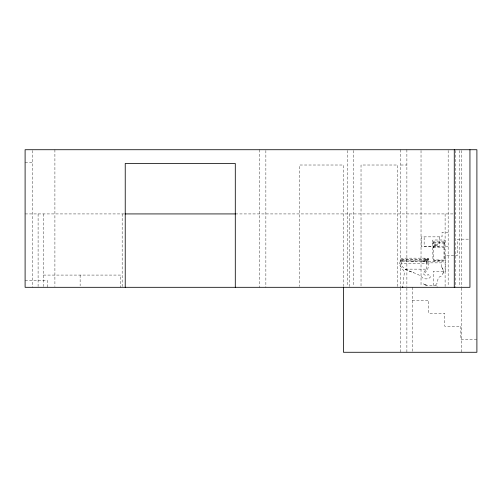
<?xml version="1.0" encoding="UTF-8"?>
<svg xmlns="http://www.w3.org/2000/svg" width="502" height="502" viewBox="0 0 502 502"><rect width="100%" height="100%" fill="white"/><g stroke="black" fill="none" stroke-linecap="round" stroke-linejoin="round"><path stroke-width="0.38" stroke-dasharray="2.51 1.88" d="M428.513 259.685L428.275 258.549L425.363 258.153L404.775 258.153L401.864 258.549L400.477 259.208L400.477 259.685L428.513 259.685L428.275 258.549L424.115 258.153M441.176 266.97L441.553 262.86M429.047 262.86L427.767 269.154L424.874 272.95M426.236 269.141L427.127 263.274L401.129 263.274L401.129 265.006C406.036 272.831 416.804 271.444 422.734 277.982C425.263 279.589 428.802 279.175 430.703 276.79L428.137 274.425C426.869 276.175 424.278 275.36 423.355 273.715L423.355 272.95L426.236 269.141L405.001 269.141M435.912 285.211L435.912 284.534L437.405 282.864C437.951 280.179 437.374 277.079 441.001 276.288C443.963 274.01 444.132 269.091 441.195 266.757M436.018 245.221L435.397 245.967M434.876 244.625L435.014 245.911M423.958 261.115L424.372 260.557L427.39 259.967M426.687 261.404L426.361 263.274M433.822 261.404L434.588 260.827L441.716 260.827L441.716 261.404M433.057 239.994L432.467 240.439L432.153 243.043L444.967 243.043L444.967 240.439L444.377 239.994L433.195 239.994M435.403 244.455L434.494 245.014L434.826 245.817L435.472 245.967M25.1 162.717L32.743 162.717M400.772 165.014L406.884 165.014M25.1 213.927L125.23 213.927M235.294 213.927L455.421 213.927M448.161 232.275L442.049 232.275L442.049 236.862L421.41 236.862L421.41 246.796L448.161 246.796M468.416 239.153L457.717 239.153L457.717 255.204L445.487 255.204L445.487 271.256L433.257 271.256L433.257 285.776M433.835 242.284L433.703 241.136L443.937 241.136L444.013 259.848L443.693 260.086L433.245 259.848L433.245 242.284M444.967 242.284L432.674 242.284L432.962 260.588L443.824 260.751L444.59 260.256L444.59 242.284M433.157 243.043L432.153 243.043M435.328 244.455L438.622 244.455L437.324 245.221L435.943 245.221M433.245 247.248L444.013 247.248M433.377 247.248L434.268 247.248M426.072 259.967L400.477 259.967L400.144 260.927L428.846 260.927L428.513 259.967L426.97 259.967M411.364 261.404L416.353 261.404M422.383 261.404L426.292 261.404M426.192 262.86L443.128 262.86L443.128 261.404L400.144 261.404L399.397 265.006L404.443 271.726L402.748 286.736M43.442 275.077L120.643 275.077L120.643 287.307M25.1 280.43L47.263 280.43L47.263 287.307M425.207 285.211L437.073 285.211L437.073 287.307M412.236 300.303L428.746 300.303L428.746 313.292L444.797 313.292L444.797 326.287L460.849 326.287L460.849 339.283L476.9 339.283M444.032 243.043L444.59 243.043M426.072 259.685L428.043 259.685M425.263 259.967L428.043 259.967M422.778 261.115L423.663 261.115M426.173 261.115L428.187 261.115M400.834 259.967L403.853 260.557L404.267 261.115L403.853 260.557M426.932 285.211L423.023 283.737L426.167 285.211M405.265 269.141L413.623 272.95M401.569 261.404L401.895 263.274M461.539 150.506L461.539 287.307M461.539 288.079L461.539 352.272M459.462 150.506L459.462 286.523M455.421 150.506L455.421 287.307M448.161 150.506L448.161 286.523M445.105 213.927L445.105 286.523M439.313 236.862L439.313 246.181L424.14 246.181L424.14 236.862M421.027 150.506L421.027 286.523M412.236 287.307L412.236 351.5M406.884 149.728L406.884 286.523M406.884 288.092L406.884 352.272M400.772 149.728L400.772 287.307M400.772 288.092L400.772 352.272M397.716 286.523L397.716 165.014L361.026 165.014L361.026 286.523M353.383 150.506L353.383 286.523M349.561 213.927L349.561 286.523M347.271 150.506L347.271 286.523M343.45 286.523L343.45 165.014L299.499 165.014L299.499 286.523M265.865 150.506L265.865 287.307M259.754 149.728L259.754 287.307M122.168 213.927L122.168 286.523M80.132 275.077L80.132 285.776M54.906 149.728L54.906 286.523M43.442 213.927L43.442 286.523M38.096 213.927L38.096 286.523M32.743 150.506L32.743 287.307M441.616 267.033A6.25 6.25 0 0 1 442.613 274.456"/><path stroke-width="0.75" d="M125.036 213.927L235.488 213.927M469.947 149.728L469.947 287.307L25.1 287.307L25.1 149.728L476.9 149.728L476.9 352.272L343.45 352.272L343.45 287.307M454.279 149.728L454.279 287.307M402.748 286.736L402.748 287.307M235.294 287.307L235.294 163.483L125.23 163.483L125.23 287.307"/></g></svg>
